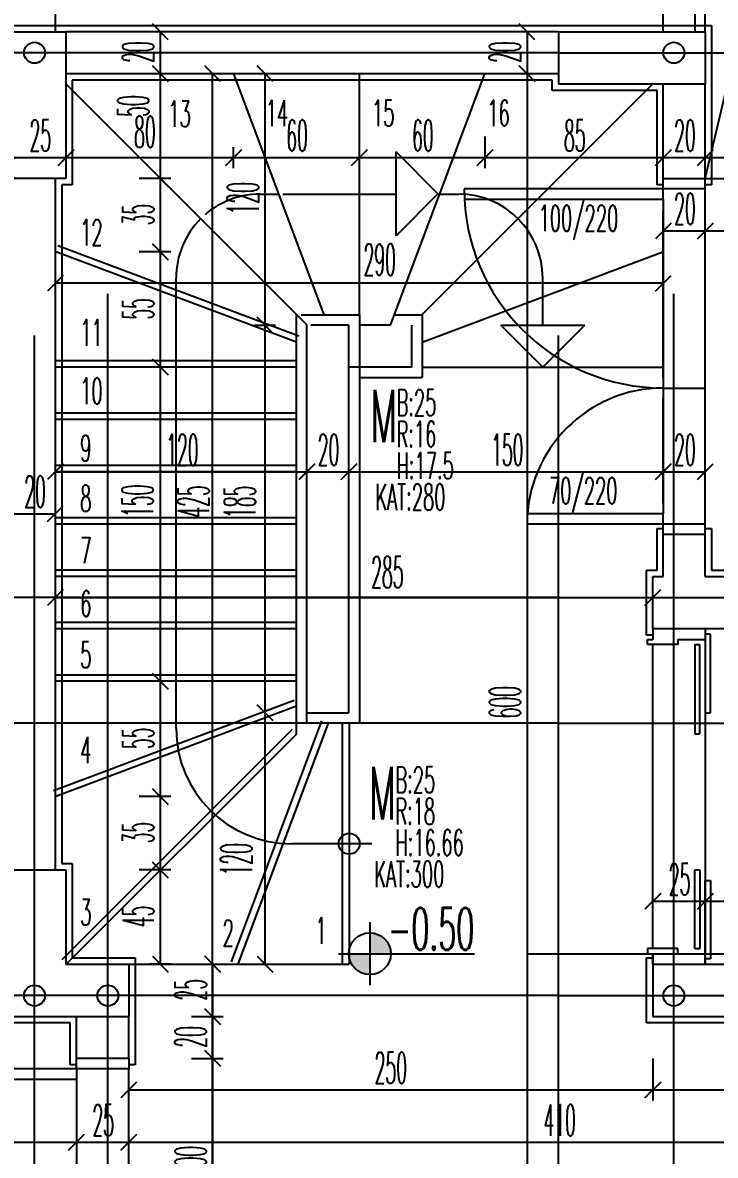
# Model space of a CAD drawing. Extents: x 78 to 306, y -397 to 18.
# Drawn here: x 272.006 to 272.0721, y -396.5928 to -396.4847 of the extents above; entities that cross this region are included whole.
import ezdxf

# ---------------------------------------------------------------- set-up
doc = ezdxf.new("R2010")
doc.units = 0
doc.header["$LTSCALE"] = 0.5
doc.header["$MEASUREMENT"] = 0
for name, pattern in [('DASHDOT2', [0.5, 0.25, -0.125, 0, -0.125]), ('DASHED', [0.75, 0.5, -0.25]), ('DOT2', [0.125, 0, -0.125])]:
    doc.linetypes.add(name, pattern=pattern)
doc.layers.get('0').update_dxf_attribs({"linetype": 'CONTINUOUS'})
for name, color, linetype in [('AKS', 5, 'DASHDOT2'), ('ASHADE', 7, 'CONTINUOUS'), ('DUVAR', 6, 'CONTINUOUS'), ('IZDUSUM', 2, 'DOT2'), ('KAPI', 1, 'CONTINUOUS'), ('KOLON', 4, 'CONTINUOUS'), ('MERDIVEN', 3, 'CONTINUOUS'), ('OLCU', 31, 'CONTINUOUS'), ('SIVA', 7, 'CONTINUOUS'), ('TARAMA', 8, 'CONTINUOUS')]:
    doc.layers.add(name, color=color, linetype=linetype)
doc.styles.add('OLCU', font='romans.shx', dxfattribs={"width": 0.6, "height": 0.125})
doc.styles.add('OLCUIC', font='ROMANS.SHX', dxfattribs={"width": 0.4, "height": 0.15})

msp = doc.modelspace()

# ---------------------------------------------------------------- hatches: boundary and pattern name
at = {"layer": 'MERDIVEN'}
h = msp.add_hatch(color=256, dxfattribs=at)
h.paths.add_polyline_path([(272.039143941935, -396.5715598737721), (272.039143941935, -396.5735598737721), (272.041143941935, -396.5735598737721, 0.4142135623730743)])
h.paths.add_polyline_path([(272.039143941935, -396.5755598737721), (272.039143941935, -396.5735598737721), (272.037143941935, -396.5735598737721, 0.4142135623730743)])

# ---------------------------------------------------------------- linework, layer by layer
at = {"color": 0, "linetype": 'ByBlock'}
for p, q in [((272.019893941935, -396.4863098737721), (272.018393941935, -396.4848098737721)), ((272.054893941935, -396.4863098737721), (272.053393941935, -396.4848098737721)), ((272.019893941935, -396.4903098737721), (272.018393941935, -396.4888098737721)), ((272.018393941935, -396.4888098737721), (272.019893941935, -396.4903098737721)), ((272.024893941935, -396.4903098737721), (272.023393941935, -396.4888098737721)), ((272.029893941935, -396.4903098737721), (272.028393941935, -396.4888098737721)), ((272.054893941935, -396.4903098737721), (272.053393941935, -396.4888098737721)), ((272.053393941935, -396.4888098737721), (272.054893941935, -396.4903098737721)), ((272.010893941935, -396.4968098737721), (272.009393941935, -396.4983098737721)), ((272.009393941935, -396.4983098737721), (272.010893941935, -396.4968098737721)), ((272.026893941935, -396.4968098737721), (272.025393941935, -396.4983098737721)), ((272.025393941935, -396.4983098737721), (272.026893941935, -396.4968098737721)), ((272.038893941935, -396.4968098737721), (272.037393941935, -396.4983098737721)), ((272.037393941935, -396.4983098737721), (272.038893941935, -396.4968098737721)), ((272.050893941935, -396.4968098737721), (272.049393941935, -396.4983098737721)), ((272.049393941935, -396.4983098737721), (272.050893941935, -396.4968098737721)), ((272.067893941935, -396.4968098737721), (272.066393941935, -396.4983098737721)), ((272.066393941935, -396.4983098737721), (272.067893941935, -396.4968098737721)), ((272.0718939419351, -396.4968098737905), (272.0703939419351, -396.4983098737906)), ((272.070393941935, -396.4983098737721), (272.071893941935, -396.4968098737721)), ((272.019893941935, -396.5003098737721), (272.018393941935, -396.4988098737721)), ((272.018393941935, -396.4988098737721), (272.019893941935, -396.5003098737721)), ((272.067893941935, -396.5038098737721), (272.066393941935, -396.5053098737721)), ((272.0718939419351, -396.5038098737905), (272.0703939419351, -396.5053098737906)), ((272.070393941935, -396.5053098737721), (272.071893941935, -396.5038098737721)), ((272.019893941935, -396.5073098737721), (272.018393941935, -396.5058098737721)), ((272.018393941935, -396.5058098737721), (272.019893941935, -396.5073098737721)), ((272.009893941935, -396.5088098737721), (272.008393941935, -396.5103098737721)), ((272.066393941935, -396.5103098737721), (272.067893941935, -396.5088098737721)), ((272.028393941935, -396.5128098737721), (272.029893941935, -396.5143098737721)), ((272.029893941935, -396.5143098737721), (272.028393941935, -396.5128098737721)), ((272.019893941935, -396.5183098737721), (272.018393941935, -396.5168098737721)), ((272.018393941935, -396.5168098737721), (272.019893941935, -396.5183098737721)), ((272.009893941935, -396.5268098737721), (272.008393941935, -396.5283098737721)), ((272.033893941935, -396.5268098737721), (272.032393941935, -396.5283098737721)), ((272.032393941935, -396.5283098737721), (272.033893941935, -396.5268098737721)), ((272.037893941935, -396.5268098737721), (272.036393941935, -396.5283098737721)), ((272.036393941935, -396.5283098737721), (272.037893941935, -396.5268098737721)), ((272.067893941935, -396.5268098737721), (272.066393941935, -396.5283098737721)), ((272.066393941935, -396.5283098737721), (272.067893941935, -396.5268098737721)), ((272.070393941935, -396.5283098737721), (272.071893941935, -396.5268098737721)), ((272.008393941935, -396.5323098737721), (272.009893941935, -396.5308098737721)), ((272.009893941935, -396.5388098737721), (272.008393941935, -396.5403098737721)), ((272.065393941935, -396.5403098737721), (272.066893941935, -396.5388098737721)), ((272.019893941935, -396.5483098737721), (272.018393941935, -396.5468098737721)), ((272.018393941935, -396.5468098737721), (272.019893941935, -396.5483098737721)), ((272.028393941935, -396.5498098737721), (272.029893941935, -396.5513098737721)), ((272.029893941935, -396.5513098737721), (272.028393941935, -396.5498098737721)), ((272.019893941935, -396.5593098737721), (272.018393941935, -396.5578098737721)), ((272.018393941935, -396.5578098737721), (272.019893941935, -396.5593098737721)), ((272.019893941935, -396.5663098737721), (272.018393941935, -396.5648098737721)), ((272.018393941935, -396.5648098737721), (272.019893941935, -396.5663098737721)), ((272.066893941935, -396.5678098737721), (272.065393941935, -396.5693098737721)), ((272.071893941935, -396.5678098737721), (272.070393941935, -396.5693098737721)), ((272.070393941935, -396.5693098737721), (272.071893941935, -396.5678098737721)), ((272.018393941935, -396.5738098737721), (272.019893941935, -396.5753098737721)), ((272.024893941935, -396.5753098737721), (272.023393941935, -396.5738098737721)), ((272.023393941935, -396.5738098737721), (272.024893941935, -396.5753098737721)), ((272.028393941935, -396.5738098737721), (272.029893941935, -396.5753098737721)), ((272.024893941935, -396.5803098737721), (272.023393941935, -396.5788098737721)), ((272.023393941935, -396.5788098737721), (272.024893941935, -396.5803098737721)), ((272.024893941935, -396.5843098737721), (272.023393941935, -396.5828098737721)), ((272.023393941935, -396.5828098737721), (272.024893941935, -396.5843098737721)), ((272.016893941935, -396.5858098737721), (272.015393941935, -396.5873098737721)), ((272.066893941935, -396.5858098737721), (272.065393941935, -396.5873098737721)), ((272.065393941935, -396.5873098737721), (272.066893941935, -396.5858098737721)), ((272.011893941935, -396.5908098737721), (272.010393941935, -396.5923098737721)), ((272.010393941935, -396.5923098737721), (272.011893941935, -396.5908098737721)), ((272.016893941935, -396.5908098737721), (272.015393941935, -396.5923098737721)), ((272.015393941935, -396.5923098737721), (272.016893941935, -396.5908098737721))]:
    msp.add_line(p, q, dxfattribs=at)
at = {"layer": 'AKS'}
for p, q in [((272.0071439419351, -396.8395598737721), (272.0071439419351, -396.3715598737721)), ((272.0571439419351, -396.8395598737721), (272.0571439419351, -396.3715598737721)), ((272.0141439419351, -396.8355598737721), (272.0141439419351, -396.3755598737721)), ((272.0681439419351, -396.8355598737721), (272.0681439419351, -396.3755598737721)), ((272.0571439419351, -396.4875598737721), (271.7651439419351, -396.4875598737721)), ((272.0571439419351, -396.4875598737721), (272.3491439419351, -396.4875598737721)), ((272.0571439419351, -396.5395598737721), (271.7611439419359, -396.5395598737721)), ((272.0571439419351, -396.5395598737721), (272.3531439419343, -396.5395598737721)), ((272.0571439419351, -396.5515598737721), (271.7651439419351, -396.5515598737721)), ((272.0571439419351, -396.5515598737721), (272.3491439419351, -396.5515598737721)), ((272.0571439419351, -396.5775598737721), (271.7611439419359, -396.5775598737721)), ((272.0571439419351, -396.5775598737721), (272.3531439419343, -396.5775598737721))]:
    msp.add_line(p, q, dxfattribs=at)
at = {"layer": 'ASHADE'}
for centre in [(272.0071439419351, -396.4875598737721), (272.0681439419351, -396.4875598737721), (272.0071439419351, -396.5775598737721), (272.0141439419351, -396.5775598737721), (272.0681439419351, -396.5775598737721)]:
    msp.add_circle(centre, 0.0009999999999999432, dxfattribs=at)
at = {"layer": 'DUVAR'}
for p, q in [((272.0571439419351, -396.4855598737764), (272.0101439419353, -396.4855598737775)), ((272.0571439419351, -396.489559873775), (272.0101439419353, -396.4895598737771)), ((272.0671439419361, -396.4995598737808), (272.0671439419362, -396.4905598737813)), ((272.0711439419349, -396.4995598737808), (272.0711439419349, -396.4905598737813)), ((272.0091439419353, -396.5655598737721), (272.0091439419348, -396.4995598737721)), ((272.0671439419303, -396.4995598737808), (272.0711439419302, -396.4995598737808)), ((272.0671439419358, -396.5375598737813), (272.0671439419359, -396.5335598737813)), ((272.0711439419351, -396.5335598737813), (272.0671439419351, -396.5335598737813)), ((272.0711439419349, -396.5375598737813), (272.0711439419349, -396.5335598737813)), ((272.0661439419357, -396.5425598737813), (272.0661439419358, -396.5375598737813)), ((272.0661439419351, -396.5375598737813), (272.0671439419358, -396.5375598737813)), ((272.0711439419349, -396.5375598737813), (272.1041439419351, -396.5375598737813)), ((272.1041439419351, -396.5425598737813), (272.0661439419357, -396.5425598737813)), ((272.0111439419358, -396.5835598737754), (272.0111439419357, -396.5795598737752)), ((272.0161439419352, -396.5835598737751), (272.0161439419352, -396.5795598737751)), ((272.0161439419352, -396.5835598737751), (272.0111439419355, -396.5835598737754))]:
    msp.add_line(p, q, dxfattribs=at)
at = {"layer": 'IZDUSUM', "ltscale": 0.6}
for p, q in [((272.0711439419351, -396.4995598737905), (272.0881439419351, -396.4275598737905)), ((272.0091439419348, -396.4855598737721), (272.0091439419347, -396.4795598737789)), ((272.070143941935, -396.4795598737676), (272.070143941935, -396.4855598737721)), ((272.071143941935, -396.4855598737721), (272.071143941935, -396.4804933958647)), ((272.0441141335827, -396.5125598737721), (272.0661439419353, -396.4905300654194)), ((272.0456141335819, -396.5010598737721), (272.0476439419357, -396.5010598737721)), ((272.0323546159988, -396.5146118981327), (272.0093844243529, -396.5059980762655)), ((272.0441439419366, -396.5151736956485), (272.0671141335824, -396.5065598737813)), ((272.0556439419357, -396.5135598737757), (272.0556439419357, -396.5090598737721)), ((272.0414891335811, -396.5125598737762), (272.0441439419362, -396.5125598737762)), ((272.0441439419362, -396.5125598737762), (272.044143941936, -396.5185598737721)), ((272.0431439419355, -396.5175598737721), (272.0431439419356, -396.5135598737762)), ((272.0516439419358, -396.5135598737757), (272.0596439419357, -396.5135598737757)), ((272.0556439419357, -396.5175598737757), (272.0516439419358, -396.5135598737757)), ((272.0556439419357, -396.5175598737757), (272.0596439419357, -396.5135598737757)), ((272.032143941935, -396.5169598737757), (272.0091439419348, -396.5169598737757)), ((272.0431439419355, -396.5175598737721), (272.0371439419355, -396.5175598737721)), ((272.0441439419354, -396.5175598737849), (272.0671439419356, -396.5175598737849)), ((272.038143941936, -396.5185598737721), (272.044143941936, -396.5185598737721)), ((272.032143941935, -396.5219598737757), (272.0091439419348, -396.5219598737757)), ((272.032143941935, -396.5269598737757), (272.0091439419348, -396.5269598737757)), ((272.032143941935, -396.5319598737757), (272.0091439419348, -396.5319598737757)), ((272.032143941935, -396.5369598737757), (272.0091439419348, -396.5369598737757)), ((272.032143941935, -396.5419598737757), (272.0091439419348, -396.5419598737757)), ((272.032143941935, -396.5469598737757), (272.0091439419348, -396.5469598737757)), ((272.0319332678689, -396.5493842544064), (272.008963076223, -396.5579980762736)), ((272.0345370464489, -396.5513211098354), (272.0259120464468, -396.574321109841)), ((272.0364937502924, -396.5515598737758), (272.0364937502924, -396.5745598737813)), ((272.031719677866, -396.5521654180647), (272.0097494862273, -396.5741356097034))]:
    msp.add_line(p, q, dxfattribs=at)
msp.add_arc((272.0476439419357, -396.5090598737721), 0.008, 0, 90, dxfattribs=at)
at = {"layer": 'KAPI', "linetype": 'DASHED', "ltscale": 0.4}
for p, q in [((272.0241439419351, -396.6315598737721), (272.0241439419351, -396.4320840608356)), ((271.854143941935, -396.5735598737721), (272.273143941935, -396.5735598737723))]:
    msp.add_line(p, q, dxfattribs=at)
at = {"layer": 'KAPI', "ltscale": 1.4}
for p, q in [((272.071143941935, -396.4855598737721), (272.071143941935, -396.4575598737721)), ((272.071143941935, -396.4855598737813), (272.071143941935, -396.4575598737813)), ((272.067143941935, -396.4855598737721), (272.067143941935, -396.4615598737721)), ((272.0711439419351, -396.4995598737905), (272.1051439419351, -396.4995598737905)), ((272.0711439419283, -396.5325598737806), (272.0711439419283, -396.5005598737806)), ((272.0711439419283, -396.5325598737991), (272.0711439419283, -396.5005598737991)), ((272.0671439419297, -396.5015598737806), (272.0671439419299, -396.5315598737806)), ((272.0661439419352, -396.5730598737715), (272.0661439419352, -396.5440598737712))]:
    msp.add_line(p, q, dxfattribs=at)
at = {"layer": 'KAPI'}
for p, q in [((272.0671439419297, -396.5015598737806), (272.0671439419297, -396.4995598737808)), ((272.071143941928, -396.5005598737806), (272.071143941928, -396.4995598737807)), ((272.0711439419281, -396.5005598737991), (272.0711439419281, -396.4995598737992)), ((272.0711439419256, -396.5005598737806), (272.0481439419256, -396.5005598737806)), ((272.0286588461109, -396.5010598737721), (272.0305224838849, -396.5010598737721)), ((272.0308498770627, -396.5010598737721), (272.0416439419334, -396.5010598737721)), ((272.0671439419256, -396.5015598737806), (272.0481702759646, -396.5015598737806)), ((272.0206588461109, -396.5520598737785), (272.0206588461109, -396.5090598737721)), ((272.0326008181365, -396.5125598737762), (272.0381439419362, -396.5125598737762)), ((272.0371439419355, -396.5135598737762), (272.0335005248351, -396.5135598737762)), ((272.0671439419298, -396.5195598737807), (272.0711439419282, -396.5195598737807)), ((272.0671439419256, -396.5315598737806), (272.0541824605288, -396.5315598737806)), ((272.0671439419299, -396.5335598737814), (272.0671439419299, -396.5315598737806)), ((272.0711439419256, -396.5325598737806), (272.0541439419256, -396.5325598737806)), ((272.0711439419283, -396.5335598737814), (272.0711439419283, -396.5325598737806)), ((272.0711439419283, -396.5335598737998), (272.0711439419283, -396.5325598737991)), ((272.0393293724929, -396.5630598737785), (272.0316588461109, -396.5630598737785)), ((272.0111439419355, -396.5845598737754), (272.0111439419355, -396.5835598737754)), ((272.0161439419352, -396.5835598737751), (272.0161439419352, -396.5845598737752)), ((272.0111439419355, -396.5845598737754), (271.9931439419351, -396.5845598737752)), ((272.0161439419352, -396.5845598737752), (272.0111439419355, -396.5845598737754)), ((272.0111439419355, -396.5845598737754), (272.0111439419355, -396.5855598737755)), ((272.0161439419352, -396.5845598737752), (272.0111439419355, -396.5845598737754)), ((272.0111439419355, -396.5845598737754), (272.0111439419355, -396.5855598737755)), ((272.0161439419352, -396.5845598737752), (272.0111439419355, -396.5845598737754)), ((272.0111439419355, -396.5845598737754), (272.0111439419355, -396.5855598737755)), ((272.016143941935, -396.6025598737751), (272.016143941935, -396.5845598737752)), ((272.0111439419355, -396.5855598737755), (271.9931717411794, -396.5855598737749)), ((272.011143941935, -396.5855598737749), (272.011143941935, -396.6025598737751))]:
    msp.add_line(p, q, dxfattribs=at)
at = {"layer": 'KAPI', "ltscale": 1.5}
for p, q in [((272.0661439419355, -396.5425598737712), (272.0661439419355, -396.5435598737712)), ((272.0661439419352, -396.5425598737714), (272.0661439419352, -396.5435598737712)), ((272.0711439419355, -396.5425598737712), (272.0711439419355, -396.5435598737712)), ((272.0711439419355, -396.5430598737712), (272.0711439419355, -396.5505598737714)), ((272.0716439419356, -396.5430598737714), (272.0711439419355, -396.5430598737714)), ((272.0716439419356, -396.5505598737714), (272.0716439419356, -396.5430598737712)), ((272.0656439419352, -396.5440598737712), (272.0656439419352, -396.5435598737712)), ((272.0656439419352, -396.5435598737712), (272.0661439419352, -396.5435598737712)), ((272.0685458595456, -396.5440598737712), (272.0656439419352, -396.5440598737712)), ((272.0685458595455, -396.5435598737712), (272.0685458595456, -396.5440598737712)), ((272.0685458595455, -396.5435598737712), (272.0711439419355, -396.5435598737712)), ((272.0701439419356, -396.5440598737713), (272.0701439419356, -396.5525598737712)), ((272.0701439419356, -396.5440598737713), (272.0706439419355, -396.5440598737713)), ((272.0706439419355, -396.5525598737712), (272.0706439419355, -396.5440598737713)), ((272.0711439419355, -396.5505598737714), (272.0716439419356, -396.5505598737714)), ((272.0701439419356, -396.5525598737712), (272.0706439419355, -396.5525598737712)), ((272.0701439419356, -396.5730598737713), (272.0701439419356, -396.5655598737715)), ((272.0701439419356, -396.5655598737715), (272.0706439419355, -396.5655598737715)), ((272.0706439419355, -396.5655598737715), (272.0706439419355, -396.5730598737713)), ((272.0711439419355, -396.5740598737715), (272.0711439419355, -396.5665598737713)), ((272.0711439419355, -396.5665598737713), (272.0716439419356, -396.5665598737713)), ((272.0716439419356, -396.5665598737713), (272.0716439419356, -396.5740598737715)), ((272.0656439419352, -396.5730598737715), (272.0656439419352, -396.5735598737715)), ((272.0685458595456, -396.5730598737715), (272.0656439419352, -396.5730598737715)), ((272.0685458595456, -396.5735598737715), (272.0685458595456, -396.5730598737715)), ((272.0701439419356, -396.5730598737713), (272.0706439419355, -396.5730598737713)), ((272.0656439419352, -396.5735598737715), (272.0661439419352, -396.5735598737715)), ((272.0661439419355, -396.5745598737715), (272.0661439419355, -396.5735598737715)), ((272.0661439419352, -396.5735598737715), (272.0661439419352, -396.5745598737714)), ((272.0685458595456, -396.5735598737715), (272.0711439419355, -396.5735598737715)), ((272.0711439419355, -396.5745598737715), (272.0711439419355, -396.5735598737715)), ((272.0716439419356, -396.5740598737713), (272.0711439419355, -396.5740598737713))]:
    msp.add_line(p, q, dxfattribs=at)
at = {"layer": 'KAPI'}
for centre, radius, start, end in [((272.0671439419256, -396.5005598737806), 0.01900000000000091, 180, 270), ((272.0286588461109, -396.5090598737721), 0.008, 90, 130.909360952473), ((272.0286588461109, -396.5090598737721), 0.008, 134.9245210631448, 180), ((272.0671439419256, -396.5325598737806), 0.01299999999999727, 90, 180), ((272.0316588461109, -396.5520598737785), 0.011, 180, 270), ((272.011143941935, -396.5845598737752), 0.01799999999988273, 180, 270.0000000016285)]:
    msp.add_arc(centre, radius, start, end, dxfattribs=at)
at = {"layer": 'KOLON'}
for p, q in [((272.0051439419351, -396.4855598737813), (272.0101439419351, -396.4855598737813)), ((272.0101439419351, -396.4855598737867), (272.0101439419351, -396.4995598737813)), ((272.0571439419351, -396.4855598737813), (272.0711439419351, -396.4855598737813)), ((272.0571439419351, -396.4855598737813), (272.0571439419351, -396.4905598737813)), ((272.0711439419351, -396.4855598737813), (272.0711439419351, -396.4905598737813)), ((272.0331737502921, -396.5135598737762), (272.0101439419353, -396.4905300654194)), ((272.0711439419351, -396.4905598737813), (272.0571439419351, -396.4905598737813)), ((272.0101439419351, -396.4995598737813), (272.0051439419351, -396.4995598737813)), ((272.0051439419351, -396.5655598737813), (272.0101439419351, -396.5655598737813)), ((272.0101439419351, -396.5655598737813), (272.0101439419351, -396.5745598737813)), ((272.0101439419351, -396.5745598737813), (272.0161439419351, -396.5745598737813)), ((272.0161439419351, -396.5745598737813), (272.0161439419351, -396.5795598737813)), ((272.0661439419351, -396.5745598737813), (272.1041439419351, -396.5745598737813)), ((272.0661439419351, -396.5745598737813), (272.0661439419351, -396.5795598737813)), ((272.0051439419351, -396.5795598737813), (272.0161439419351, -396.5795598737813)), ((272.0661439419351, -396.5795598737844), (272.1091439419347, -396.5795598737873))]:
    msp.add_line(p, q, dxfattribs=at)
at = {"layer": 'MERDIVEN', "linetype": 'ByBlock'}
for p, q in [((272.0347987502895, -396.5125598737762), (272.026173750288, -396.4895598737721)), ((272.0381439419362, -396.5125598737721), (272.0381439419362, -396.4895598737721)), ((272.0411141335811, -396.5135598737762), (272.0501141335827, -396.4895598737721)), ((272.0416439419334, -396.5050300654206), (272.0416439419334, -396.4970300654205)), ((272.0456439419334, -396.5010300654205), (272.0416439419334, -396.4970300654205)), ((272.0456439419334, -396.5010300654205), (272.0416439419334, -396.5050300654206)), ((272.0321439419338, -396.5151736956393), (272.009173750288, -396.5065598737721)), ((272.0321439419338, -396.5125598737762), (272.032173750292, -396.5125598737762)), ((272.0381439419362, -396.5125598737762), (272.0381439419351, -396.5515598737758)), ((272.0331439419347, -396.551559873776), (272.033143941935, -396.5135598737762)), ((272.0331737502921, -396.5135598737762), (272.033143941935, -396.5135598737762)), ((272.0371439419353, -396.550559873776), (272.0371439419355, -396.5135598737762)), ((272.0411141335811, -396.5135598737762), (272.0381439419362, -396.5135598737761)), ((272.0421439419346, -396.5135598737762), (272.0421439419352, -396.5135598737762)), ((272.032143941935, -396.5175598737757), (272.0091439419348, -396.5175598737757)), ((272.032143941935, -396.5225598737757), (272.0091439419348, -396.5225598737757)), ((272.032143941935, -396.5275598737757), (272.0091439419348, -396.5275598737757)), ((272.032143941935, -396.5325598737757), (272.0091439419348, -396.5325598737757)), ((272.032143941935, -396.5375598737757), (272.0091439419348, -396.5375598737757)), ((272.032143941935, -396.5425598737757), (272.0091439419348, -396.5425598737757)), ((272.032143941935, -396.5475598737757), (272.0091439419348, -396.5475598737757)), ((272.0321439419338, -396.5499460519129), (272.009173750288, -396.5585598737801)), ((272.0331439419347, -396.550559873776), (272.0371439419353, -396.550559873776)), ((272.0351737502896, -396.5515598737758), (272.0265487502875, -396.5745598737813)), ((272.0371737502924, -396.5515598737758), (272.0371737502924, -396.5745598737813)), ((272.0321439419347, -396.5525896821334), (272.010173750296, -396.5745598737721))]:
    msp.add_line(p, q, dxfattribs=at)
at = {"layer": 'MERDIVEN'}
for p, q in [((272.0321439419347, -396.5525896821334), (272.0321439419338, -396.5125598737762)), ((272.0711439419352, -396.5425598737714), (272.0711439419352, -396.5745598737714)), ((272.0381439419351, -396.5515598737758), (272.0321439419347, -396.5515598737758)), ((272.039143941935, -396.5705598737721), (272.039143941935, -396.5765598737721)), ((272.036143941935, -396.5735598737721), (272.049143941935, -396.5735598737721))]:
    msp.add_line(p, q, dxfattribs=at)
at = {"layer": 'MERDIVEN', "ltscale": 1.4}
msp.add_line((272.0161439419351, -396.5745598737813), (272.0371737502924, -396.5745598737813), dxfattribs=at)
at = {"layer": 'MERDIVEN', "linetype": 'ByBlock'}
msp.add_circle((272.0371737502924, -396.5630598737785), 0.0009999999999999432, dxfattribs=at)
at = {"layer": 'MERDIVEN'}
msp.add_circle((272.039143941935, -396.5735598737721), 0.002000000000000029, dxfattribs=at)
at = {"layer": 'OLCU', "ltscale": 1.4}
for p, q in [((272.019143941935, -396.4855598737721), (272.019143941935, -396.4895598737721)), ((272.054143941935, -396.4855598737721), (272.054143941935, -396.4895598737721)), ((272.019143941935, -396.4895598737721), (272.019143941935, -396.4995598737721)), ((272.024143941935, -396.5745598737721), (272.024143941935, -396.4895598737721)), ((272.029143941935, -396.5135598737721), (272.029143941935, -396.4895598737721)), ((272.054143941935, -396.4895598737721), (272.054143941935, -396.6095598737721)), ((272.050143941935, -396.4985598737721), (272.050143941935, -396.4955598737721)), ((272.026143941935, -396.4985598737721), (272.026143941935, -396.4965598737721)), ((272.005143941935, -396.4975598737721), (272.010143941935, -396.4975598737721)), ((272.010143941935, -396.4975598737721), (272.026143941935, -396.4975598737721)), ((272.026143941935, -396.4975598737721), (272.038143941935, -396.4975598737721)), ((272.038143941935, -396.4975598737721), (272.050143941935, -396.4975598737721)), ((272.050143941935, -396.4975598737721), (272.067143941935, -396.4975598737721)), ((272.067143941935, -396.4975598737721), (272.071143941935, -396.4975598737721)), ((272.0711439419351, -396.4975598737905), (272.1341439419351, -396.4975598737905)), ((272.020143941935, -396.4995598737721), (272.017143941935, -396.4995598737721)), ((272.019143941935, -396.4995598737721), (272.019143941935, -396.5065598737721)), ((272.067143941935, -396.5045598737721), (272.071143941935, -396.5045598737721)), ((272.0711439419351, -396.5045598737905), (272.1051439419351, -396.5045598737905)), ((272.020143941935, -396.5065598737721), (272.017143941935, -396.5065598737721)), ((272.019143941935, -396.5065598737721), (272.019143941935, -396.5175598737721)), ((272.067143941935, -396.5095598737721), (272.009143941935, -396.5095598737721)), ((272.028143941935, -396.5135598737721), (272.030143941935, -396.5135598737721)), ((272.029143941935, -396.5505598737721), (272.029143941935, -396.5135598737721)), ((272.019143941935, -396.5175598737721), (272.019143941935, -396.5475598737721)), ((272.009143941935, -396.5275598737721), (272.033143941935, -396.5275598737721)), ((272.033143941935, -396.5275598737721), (272.037143941935, -396.5275598737721)), ((272.037143941935, -396.5275598737721), (272.067143941935, -396.5275598737721)), ((272.067143941935, -396.5275598737721), (272.071143941935, -396.5275598737721)), ((272.005143941935, -396.5315598737721), (272.009143941935, -396.5315598737721)), ((272.009143941935, -396.5395598737721), (272.066143941935, -396.5395598737721)), ((272.019143941935, -396.5475598737721), (272.019143941935, -396.5585598737721)), ((272.029143941935, -396.5745598737721), (272.029143941935, -396.5505598737721)), ((272.020143941935, -396.5585598737721), (272.017143941935, -396.5585598737721)), ((272.019143941935, -396.5585598737721), (272.019143941935, -396.5655598737721)), ((272.020143941935, -396.5655598737721), (272.017143941935, -396.5655598737721)), ((272.019143941935, -396.5655598737721), (272.019143941935, -396.5745598737721)), ((272.066143941935, -396.5685598737721), (272.071143941935, -396.5685598737721)), ((272.071143941935, -396.5685598737721), (272.104143941935, -396.5685598737721)), ((272.020143941935, -396.5745598737721), (272.018143941935, -396.5745598737721)), ((272.022143941935, -396.5745598737721), (272.025143941935, -396.5745598737721)), ((272.024143941935, -396.5745598737721), (272.024143941935, -396.5795598737721)), ((272.022143941935, -396.5795598737721), (272.025143941935, -396.5795598737721)), ((272.024143941935, -396.5795598737721), (272.024143941935, -396.5835598737721)), ((272.022143941935, -396.5835598737721), (272.025143941935, -396.5835598737721)), ((272.024143941935, -396.5835598737721), (272.024143941935, -396.6035598737721)), ((272.066143941935, -396.5835598737721), (272.066143941935, -396.5875598737721)), ((272.016143941935, -396.5865598737721), (272.066143941935, -396.5865598737721)), ((272.066143941935, -396.5865598737721), (272.098143941935, -396.5865598737721)), ((271.963143941935, -396.5915598737721), (272.011143941935, -396.5915598737721)), ((272.011143941935, -396.5915598737721), (272.016143941935, -396.5915598737721)), ((272.016143941935, -396.5915598737721), (272.098143941935, -396.5915598737721))]:
    msp.add_line(p, q, dxfattribs=at)
at = {"layer": 'SIVA', "ltscale": 1.4}
for p, q in [((272.0045439419352, -396.4849598737813), (272.0101439419351, -396.4849598737813)), ((272.0101439419351, -396.4849598737813), (272.057143941935, -396.4849598737765)), ((272.057143941935, -396.4849598737765), (272.0717439419351, -396.4849598737815)), ((272.0717439419351, -396.4849598737815), (272.0717439419351, -396.4905598737813)), ((272.0565439419351, -396.490159873775), (272.0107439419351, -396.4901598737771)), ((272.0107439419351, -396.4901598737771), (272.0107439419351, -396.5001598737813)), ((272.0565439419351, -396.4911598737813), (272.0565439419351, -396.490159873775)), ((272.0665439419362, -396.4911598737813), (272.0565439419351, -396.4911598737813)), ((272.0665439419361, -396.5001598737808), (272.0665439419362, -396.4911598737813)), ((272.0717439419351, -396.4905598737813), (272.0717439419349, -396.5001598737808)), ((272.0107439419351, -396.5001598737813), (272.0097439419349, -396.5001598737813)), ((272.0097439419349, -396.5001598737813), (272.0097439419354, -396.5649598737813)), ((272.0671439419297, -396.5001598737808), (272.0665439419361, -396.5001598737808)), ((272.0717439419349, -396.5001598737808), (272.071143941928, -396.5001598737808)), ((272.0665439419358, -396.5369598737813), (272.0665439419358, -396.5329598737813)), ((272.0665439419358, -396.5329598737813), (272.0671439419299, -396.5329598737813)), ((272.0711439419283, -396.5329598737813), (272.0717439419349, -396.5329598737813)), ((272.0717439419349, -396.5329598737813), (272.0717439419349, -396.5369598737813)), ((272.0655439419357, -396.5431598737813), (272.0655439419358, -396.5369598737813)), ((272.0655439419358, -396.5369598737813), (272.0665439419358, -396.5369598737813)), ((272.0717439419349, -396.5369598737813), (272.1041439419351, -396.5369598737813)), ((272.0661439419355, -396.5431598737813), (272.0655439419357, -396.5431598737813)), ((272.0097439419354, -396.5649598737813), (272.0107439419351, -396.5649598737813)), ((272.0107439419351, -396.5649598737813), (272.0107439419351, -396.5739598737813)), ((272.0107439419351, -396.5739598737813), (272.0167439419351, -396.5739598737813)), ((272.0167439419351, -396.5739598737813), (272.0167439419351, -396.5795598737813)), ((272.0655439419351, -396.5801598737843), (272.0655439419351, -396.5739598737813)), ((272.0655439419351, -396.5739598737813), (272.0661439419355, -396.5739598737813)), ((272.0167439419351, -396.5795598737813), (272.0167439419353, -396.5841598737751)), ((272.0105439419357, -396.5801598737813), (272.0051439419351, -396.5801598737813)), ((272.0105439419358, -396.5841598737754), (272.0105439419357, -396.5801598737813)), ((272.0975439419354, -396.5801598737866), (272.0655439419351, -396.5801598737843)), ((272.0111439419355, -396.5841598737754), (272.0105439419358, -396.5841598737754)), ((272.0167439419353, -396.5841598737751), (272.0161439419352, -396.5841598737751))]:
    msp.add_line(p, q, dxfattribs=at)
at = {"layer": 'TARAMA'}
for p, q in [((272.0711439419256, -396.5185598737806), (272.0711439419256, -396.5015598737806)), ((272.0671439419256, -396.5185598737806), (272.0671439419256, -396.5025598737806)), ((272.0671439419256, -396.5305598737806), (272.0671439419256, -396.5205598737806)), ((272.0711439419256, -396.5315598737806), (272.0711439419256, -396.5205598737806))]:
    msp.add_line(p, q, dxfattribs=at)

# ---------------------------------------------------------------- texts
at = {"layer": 'KAPI', "style": 'OLCU', "width": 0.5}
for s, height, p in [('13', 0.0025, (272.0199135796291, -396.4946352164255)), ('14', 0.0025, (272.0292071008786, -396.4945686782025)), ('15', 0.0025, (272.0393469208494, -396.4945686782025)), ('16', 0.0025, (272.0503476667511, -396.4945686782025)), ('100/220', 0.002499999999999999, (272.0552408486369, -396.5046040274227)), ('12', 0.0025, (272.0115050312302, -396.5059719586514)), ('11', 0.0025, (272.0115050312302, -396.515531042829)), ('10', 0.0025, (272.0115050312302, -396.5211050595464)), ('B:25', 0.0025, (272.0416858175721, -396.5222146156814)), ('R:16', 0.0025, (272.0416858175721, -396.5252146156814)), ('9', 0.0025, (272.0115050312302, -396.5265537308274)), ('H:17.5', 0.0025, (272.0416858175721, -396.5282146156815)), ('70/220', 0.002499999999999999, (272.0562408486369, -396.5306040274227)), ('8', 0.0025, (272.0115050312302, -396.5313332677622)), ('KAT:280', 0.0025, (272.0396628169402, -396.5312146156814)), ('7', 0.0025, (272.0115050312302, -396.5363211296367)), ('6', 0.0025, (272.0115050312302, -396.5413874457971)), ('5', 0.0025, (272.0115050312302, -396.5462842363781)), ('4', 0.0025, (272.0115050312302, -396.5553653586159)), ('B:25', 0.0025, (272.0415774924381, -396.5582146156814)), ('R:18', 0.0025, (272.0415774924381, -396.5612146156814)), ('H:16.66', 0.0025, (272.0415774924381, -396.5642146156815)), ('KAT:300', 0.0025, (272.0395544918062, -396.5672146156815)), ('3', 0.0025, (272.0115050312302, -396.5708510657064)), ('1', 0.0025, (272.0339483081909, -396.5726083832842)), ('2', 0.0025, (272.0250967362473, -396.572849068266))]:
    msp.add_text(s, height=height, rotation=359.9999999982087, dxfattribs=at).set_placement(p)
at = {"layer": 'MERDIVEN', "style": 'OLCU', "width": 0.5}
for s, height, p in [('M', 0.005, (272.039189205605, -396.5247342826208)), ('M', 0.005, (272.039080880471, -396.5607342826208)), ('-0.50', 0.004, (272.0408801272106, -396.5731947528518))]:
    msp.add_text(s, height=height, dxfattribs=at).set_placement(p)
at = {"layer": 'OLCU', "style": 'OLCUIC', "width": 0.4}
for s, p in [('20', (272.018543941935, -396.4885313023435)), ('20', (272.053543941935, -396.4885313023435)), ('50', (272.0180729240694, -396.4936824213269)), ('120', (272.028543941935, -396.5029884452006)), ('35', (272.018543941935, -396.5040313023435)), ('55', (272.018543941935, -396.5130313023435)), ('150', (272.0184744169839, -396.5318735501962)), ('425', (272.0238085498296, -396.5319343682478)), ('185', (272.0282363821798, -396.5319727545119)), ('600', (272.053543941935, -396.5511027309149)), ('55', (272.018543941935, -396.5540313023435)), ('35', (272.018543941935, -396.5630313023435)), ('120', (272.0279026009421, -396.566092852369)), ('45', (272.018543941935, -396.5710313023435)), ('25', (272.023543941935, -396.5780313023435)), ('20', (272.023543941935, -396.5825313023435)), ('100', (272.023543941935, -396.5949884452007))]:
    msp.add_text(s, height=0.003, rotation=90, dxfattribs=at).set_placement(p)
for s, p in [('25', (272.0066725133636, -396.4969598737721)), ('80', (272.0166486740823, -396.4966024928871)), ('60', (272.0311725133636, -396.4969598737721)), ('60', (272.0431725133636, -396.4969598737721)), ('85', (272.0576725133636, -396.4969598737721)), ('20', (272.0681725133636, -396.4969598737721)), ('20', (272.0681725133636, -396.5039598737721)), ('290', (272.0385430579161, -396.5088088603092)), ('120', (272.0197153705064, -396.5269598737721)), ('20', (272.0341725133636, -396.5269598737721)), ('150', (272.0507153705065, -396.5269598737721)), ('20', (272.0681725133636, -396.5269598737721)), ('20', (272.0061725133636, -396.5309598737721)), ('285', (272.0392762312543, -396.5386444757863)), ('25', (272.0676725133636, -396.5679598737721)), ('250', (272.0396010847921, -396.5859598737721)), ('25', (272.0126725133636, -396.5909598737721)), ('410', (272.0557153705064, -396.5909598737721))]:
    msp.add_text(s, height=0.003, dxfattribs=at).set_placement(p)

doc.saveas('drawing.dxf')
